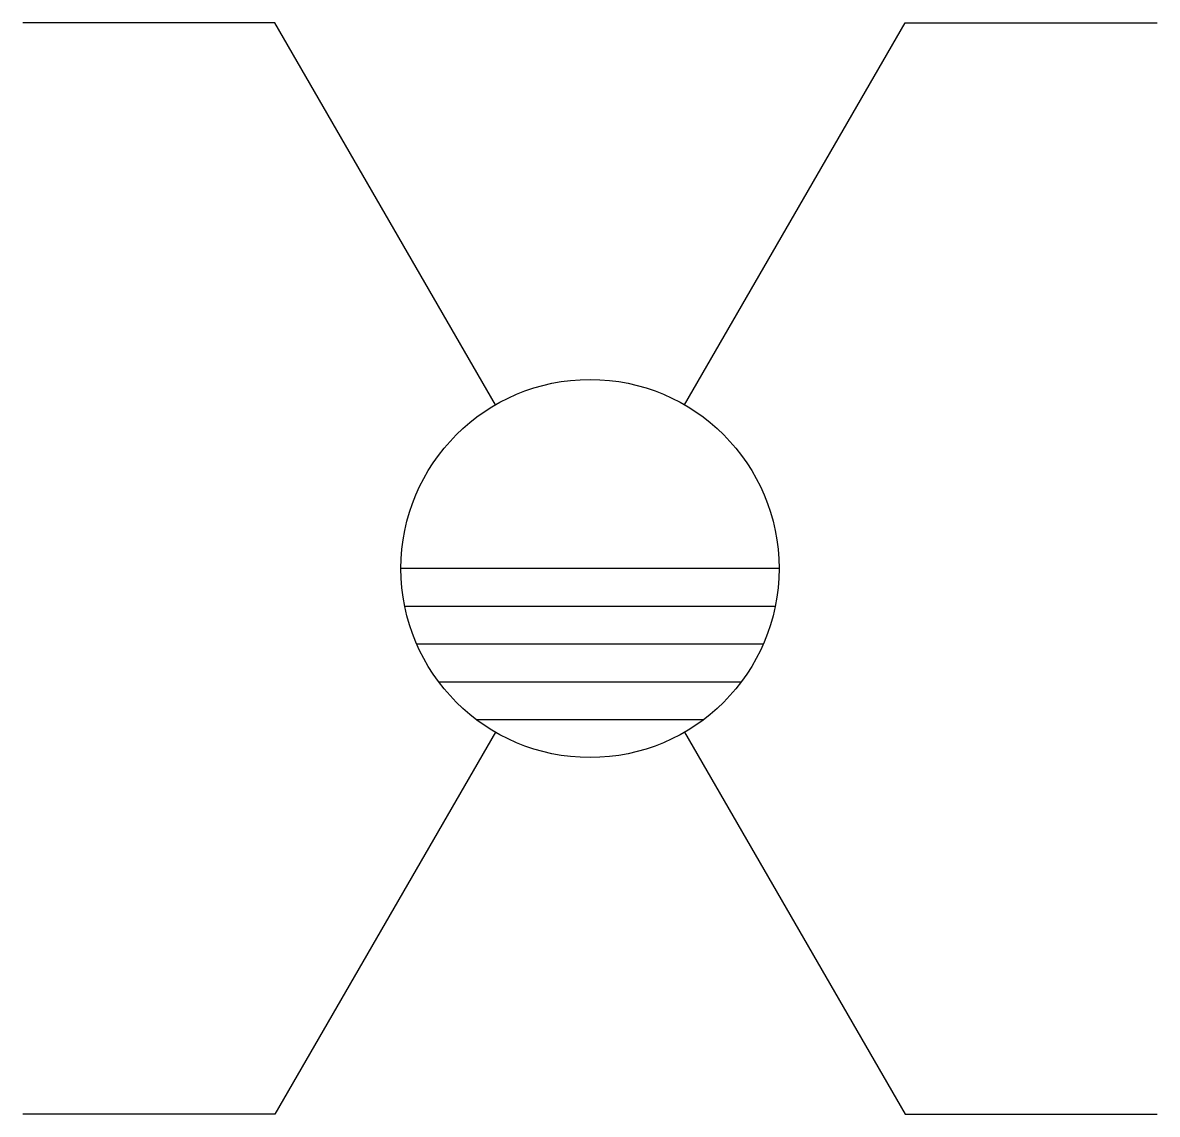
# Model space of a CAD drawing. Header units: millimetres. Extents: x -3 to 3, y -2.88 to 2.88.
import ezdxf

# ---------------------------------------------------------------- set-up
doc = ezdxf.new("R2010")
doc.units = ezdxf.units.MM

msp = doc.modelspace()

# ---------------------------------------------------------------- linework, layer by layer
at = {"linetype": 'Continuous', "transparency": 33554687}
for p, q in [((-1.6641, 2.8822), (-2.9953, 2.8822)), ((-0.4992, 0.8647), (-1.6641, 2.8822)), ((0.4992, 0.8647), (1.6641, 2.8822)), ((1.6641, 2.8822), (2.9953, 2.8822)), ((-0.4992, -0.8647), (-1.6641, -2.8822)), ((0.4992, -0.8647), (1.6641, -2.8822)), ((-1.6641, -2.8822), (-2.9953, -2.8822)), ((1.6641, -2.8822), (2.9953, -2.8822))]:
    msp.add_line(p, q, dxfattribs=at)
at = {"transparency": 33554687}
for p, q in [((0.9984, 0), (-0.9984, 0)), ((0.9782, -0.2), (-0.9782, -0.2)), ((0.9148, -0.4), (-0.9148, -0.4)), ((0.798, -0.6), (-0.798, -0.6)), ((0.5974, -0.8), (-0.5974, -0.8))]:
    msp.add_line(p, q, dxfattribs=at)
at = {"linetype": 'Continuous', "transparency": 33554687}
msp.add_circle((0, 0), 0.9984, dxfattribs=at)

doc.saveas('drawing.dxf')
